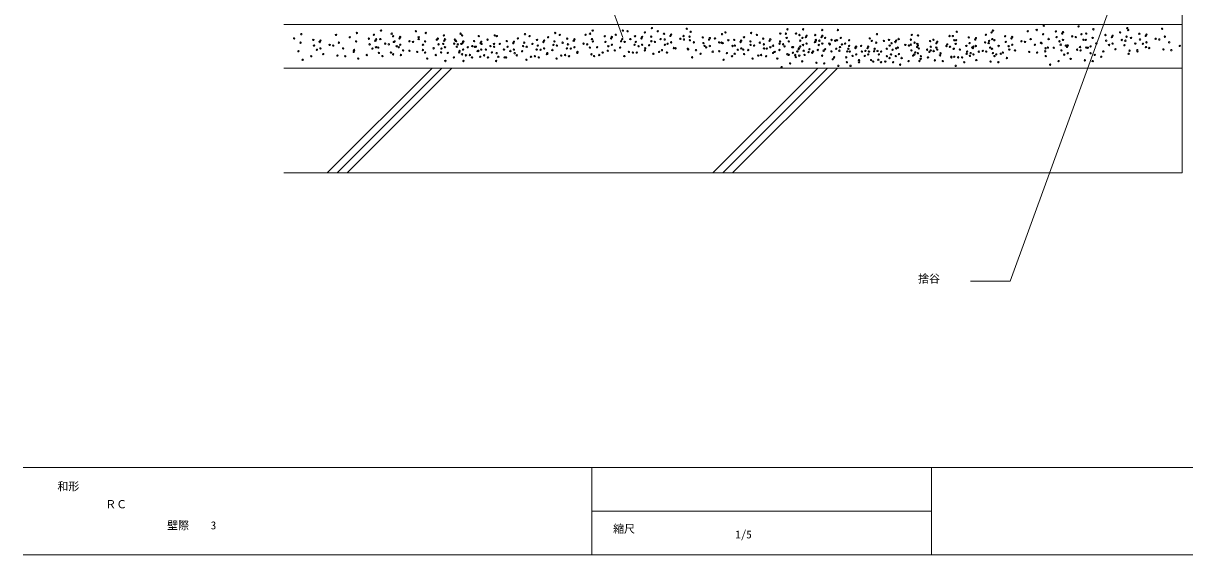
# Model space of a CAD drawing. Units: millimetres, scale not verified. Extents: x -203 to 197, y -138 to 132.
# Drawn here: x -203.2 to 62.8, y -138.4 to -16.8 of the extents above; entities that cross this region are included whole.
import ezdxf
from ezdxf.enums import TextEntityAlignment as Align

# ---------------------------------------------------------------- set-up
doc = ezdxf.new("R2010")
doc.units = ezdxf.units.MM
doc.header["$LTSCALE"] = 0.5
for name, color, linetype, lineweight in [('0-0', 5, 'Continuous', 18), ('1-0', 3, 'Continuous', 18), ('1-1', 7, 'Continuous', 18), ('1-3', 7, 'Continuous', 18)]:
    doc.layers.add(name, color=color, linetype=linetype, lineweight=lineweight)
doc.styles.add('ＭＳ ゴシック', font='')
doc.styles.get('ＭＳ ゴシック').set_extended_font_data('MS Gothic')

msp = doc.modelspace()

# ---------------------------------------------------------------- linework, layer by layer
at = {"layer": '0-0'}
for p, q in [((196.7568, -118.3649), (-203.2433, -118.3649)), ((-72.973, -118.3649), (-72.973, -138.3649)), ((4.8649, -118.3649), (4.8649, -138.3649)), ((-72.973, -128.3649), (4.8649, -128.3649)), ((196.7568, -138.3649), (-203.2432, -138.3649))]:
    msp.add_line(p, q, dxfattribs=at)
at = {"layer": '1-1'}
for p, q in [((62.2703, 42.9993), (62.2703, -32.5541)), ((62.2703, -17.0007), (-143.5135, -17.0007)), ((62.2703, -51.0007), (62.2703, -23.0007)), ((62.2703, -27.0007), (-143.5135, -27.0007)), ((-109.5818, -27.0007), (-133.5818, -51.0007)), ((-107.3191, -27.0007), (-131.3191, -51.0007)), ((-105.0563, -27.0007), (-129.0563, -51.0007)), ((-21.2488, -27.0007), (-45.2488, -51.0007)), ((-18.986, -27.0007), (-42.986, -51.0007)), ((-16.7233, -27.0007), (-40.7233, -51.0007))]:
    msp.add_line(p, q, dxfattribs=at)
msp.add_lwpolyline([(62.2703, -51.0007), (-97.9766, -51.0007), (-143.5135, -51.0007)], dxfattribs=at)
for centre in [(-121.2741, -18.4165), (-113.2975, -18.5793), (-72.7898, -18.4165), (-65.8635, -18.4165), (-64.8132, -18.5793), (-59.2142, -17.8624), (-57.8869, -18.5793), (-51.2376, -18.0252), (-50.3485, -18.6936), (-28.1843, -18.1395), (-24.5826, -18.1395), (-20.2077, -18.3023), (-16.606, -18.3023), (10.6031, -18.6936), (18.9147, -18.4165), (26.8914, -18.5793), (28.9231, -18.285), (30.551, -17.3083), (33.3184, -18.6106), (34.9462, -18.7734), (38.5276, -17.4711), (41.9101, -18.1395), (49.6676, -17.8624), (49.8868, -18.3023), (57.6442, -18.0252), (-141.1875, -20.2244), (-139.7224, -21.2011), (-139.5596, -19.2477), (-136.7922, -20.55), (-135.3271, -21.0384), (-135.1644, -20.7128), (-131.583, -19.4105), (-130.9319, -21.2011), (-128.4431, -19.9474), (-126.978, -20.9241), (-126.8152, -18.9706), (-124.0478, -20.2729), (-122.902, -19.3932), (-122.5827, -20.7613), (-122.4199, -20.4357), (-121.4369, -20.37), (-120.3037, -21.4125), (-118.8386, -19.1334), (-118.5067, -19.7188), (-118.3439, -21.0211), (-118.1874, -20.9241), (-117.0416, -20.2072), (-116.8788, -19.8816), (-114.7626, -20.8583), (-113.9487, -21.0211), (-112.6511, -19.9474), (-112.6464, -20.37), (-111.186, -20.9241), (-111.0232, -18.9706), (-108.4953, -20.5015), (-108.2558, -20.2729), (-106.8674, -19.5247), (-106.7907, -20.7613), (-106.6279, -20.4357), (-104.5116, -21.4125), (-104.3395, -20.5015), (-104.1, -20.827), (-103.0465, -19.1334), (-102.7116, -19.5247), (-102.6349, -21.3154), (-102.4721, -20.9898), (-102.3954, -20.9241), (-99.9442, -20.827), (-98.8907, -19.6875), (-98.4791, -21.3154), (-98.3163, -20.9898), (-96.859, -20.5015), (-95.2312, -19.5247), (-94.735, -19.6875), (-92.4637, -20.827), (-90.9986, -21.3154), (-90.8359, -20.9898), (-89.9327, -20.2244), (-88.4676, -21.2011), (-88.3048, -19.2477), (-87.2545, -19.6875), (-85.5374, -20.55), (-84.0723, -21.0384), (-83.9095, -20.7128), (-83.0064, -19.9474), (-81.5413, -20.9241), (-81.3785, -18.9706), (-80.3282, -19.4105), (-79.677, -21.2011), (-78.6111, -20.2729), (-77.146, -20.7613), (-76.9832, -20.4357), (-74.867, -21.4125), (-74.4177, -19.3932), (-73.4019, -19.1334), (-72.9526, -20.37), (-72.7507, -20.9241), (-70.0225, -19.7188), (-69.8597, -21.0211), (-68.5574, -20.2072), (-68.3946, -19.8816), (-67.4914, -19.3932), (-66.2783, -20.8583), (-66.0263, -20.37), (-65.4644, -21.0211), (-64.1621, -20.37), (-63.0961, -19.7188), (-62.9333, -21.0211), (-61.631, -20.2072), (-61.4682, -19.8816), (-60.8421, -18.8391), (-59.377, -19.8159), (-59.352, -20.8583), (-58.538, -21.0211), (-57.2357, -20.37), (-56.4468, -19.1647), (-56.284, -20.467), (-55.6329, -21.4438), (-54.9817, -19.6531), (-54.819, -19.3275), (-54.819, -21.1182), (-52.7027, -20.3042), (-51.9764, -19.6703), (-51.8888, -20.467), (-50.5864, -19.8159), (-50.5113, -20.647), (-49.6097, -21.1182), (-47.5811, -19.9959), (-47.4184, -21.2982), (-46.1161, -20.4842), (-45.9533, -20.1587), (-44.773, -20.2244), (-43.837, -21.1354), (-43.308, -21.2011), (-43.1452, -19.2477), (-43.0231, -21.2982), (-42.3719, -18.8564), (-41.7208, -20.647), (-40.3777, -20.55), (-38.9127, -21.0384), (-38.7499, -20.7128), (-38.1238, -19.9474), (-36.6587, -20.9241), (-36.4959, -18.9706), (-35.1685, -19.4105), (-34.5174, -21.2011), (-33.7285, -20.2729), (-32.2634, -20.7613), (-32.1006, -20.4357), (-29.9843, -21.4125), (-29.8466, -20.91), (-29.8122, -19.1162), (-28.5193, -19.1334), (-28.3471, -20.0929), (-27.8681, -20.9241), (-26.2105, -19.1162), (-25.4169, -19.4418), (-25.2541, -20.7441), (-24.7454, -20.0929), (-23.9518, -19.9301), (-23.789, -19.6046), (-23.789, -21.3952), (-21.87, -21.0728), (-21.8152, -19.4418), (-21.6728, -20.5813), (-21.6524, -20.7441), (-20.8588, -20.7441), (-20.3501, -19.9301), (-20.1873, -19.6046), (-20.1873, -21.3952), (-19.5565, -20.0929), (-18.5798, -21.3952), (-18.0711, -20.5813), (-17.2571, -20.7441), (-16.8251, -20.6329), (-15.9548, -20.0929), (-14.9781, -21.3952), (-14.0546, -20.6329), (-9.3102, -20.2244), (-8.8485, -20.7957), (-7.8452, -21.2011), (-7.6824, -19.2477), (-6.078, -20.7957), (-4.915, -20.55), (-4.3233, -21.3326), (-3.4499, -21.0384), (-3.2871, -20.7128), (-2.6954, -20.3559), (0.1096, -20.5015), (0.2943, -19.4105), (0.9454, -21.2011), (1.7374, -19.5247), (4.5048, -20.827), (5.2812, -20.5187), (5.9699, -21.3154), (6.1327, -20.9898), (8.9753, -19.6703), (9.7141, -19.6875), (10.0491, -20.6329), (10.4404, -20.647), (13.3705, -19.9959), (13.5333, -21.2982), (14.8356, -20.4842), (14.9984, -20.1587), (17.1147, -21.1354), (17.2869, -19.3932), (17.9286, -21.2982), (18.0257, -20.7957), (18.5798, -18.8564), (18.752, -20.37), (19.2309, -20.647), (21.6821, -19.7188), (21.8449, -21.0211), (23.1472, -20.2072), (23.31, -19.8816), (25.4263, -20.8583), (26.2402, -21.0211), (27.5425, -20.37), (29.8998, -21.2152), (30.0313, -21.3326), (30.3882, -19.2618), (31.6592, -20.3559), (33.4812, -19.9129), (34.1323, -20.8897), (34.7835, -19.099), (34.9462, -20.5641), (37.0625, -19.7501), (37.8765, -19.9129), (39.1788, -19.2618), (39.6358, -20.5187), (40.1555, -20.5641), (40.2823, -19.1162), (41.7474, -20.0929), (42.5973, -21.378), (44.6775, -19.4418), (44.8403, -20.7441), (46.1426, -19.9301), (46.3054, -19.6046), (46.3054, -21.3952), (48.0397, -18.8391), (48.4217, -20.5813), (49.2356, -20.7441), (49.5048, -19.8159), (50.5379, -20.0929), (51.5146, -21.3952), (52.435, -19.1647), (52.5978, -20.467), (53.249, -21.4438), (53.9001, -19.6531), (54.0629, -19.3275), (54.0629, -21.1182), (56.1792, -20.3042), (56.9931, -20.467), (58.2954, -19.8159), (59.2721, -21.1182), (-140.2108, -23.1546), (-136.6295, -21.8523), (-135.9783, -22.829), (-135.1644, -22.5034), (-134.5132, -23.8058), (-133.0481, -21.6895), (-132.2342, -21.8523), (-129.9551, -22.5034), (-127.5133, -23.3174), (-127.4663, -22.8776), (-124.5362, -24.0171), (-123.885, -21.5752), (-123.2339, -22.552), (-122.4199, -22.2264), (-121.9253, -22.3234), (-121.7688, -23.5287), (-119.4897, -21.5752), (-118.9951, -23.463), (-118.513, -23.8543), (-117.6928, -21.9979), (-117.2107, -22.2264), (-116.8788, -21.6723), (-116.7223, -24.0171), (-116.2277, -22.9746), (-114.7689, -23.0403), (-112.9719, -23.3002), (-111.6743, -22.8776), (-111.6696, -21.6723), (-111.1813, -23.463), (-109.2278, -22.4862), (-108.7441, -24.0171), (-108.093, -21.5752), (-107.5185, -23.4317), (-107.4418, -22.552), (-107.0302, -21.4782), (-106.6279, -22.2264), (-105.9767, -23.5287), (-103.9372, -22.1293), (-103.6977, -21.5752), (-103.3627, -23.4317), (-103.286, -23.1061), (-102.8744, -21.4782), (-102.721, -23.8543), (-102.4721, -22.7805), (-101.8209, -24.0828), (-101.4187, -22.2264), (-100.9303, -24.0171), (-100.3558, -21.9665), (-99.7814, -22.1293), (-99.5419, -22.1293), (-99.1302, -23.1061), (-98.9768, -23.0403), (-98.3163, -22.7805), (-98.2396, -21.4782), (-97.6651, -24.0828), (-97.2629, -22.7805), (-96.2001, -21.9665), (-95.8823, -23.4317), (-95.3939, -21.4782), (-95.3861, -22.1293), (-94.821, -23.5944), (-94.0838, -21.4782), (-93.1071, -22.7805), (-92.301, -22.1293), (-91.6498, -23.1061), (-90.8359, -22.7805), (-90.6652, -23.5944), (-90.1847, -24.0828), (-88.956, -23.1546), (-88.7196, -21.9665), (-87.9057, -22.1293), (-86.6034, -21.4782), (-85.6266, -22.7805), (-85.3746, -21.8523), (-84.7235, -22.829), (-83.9095, -22.5034), (-83.2584, -23.8058), (-83.1848, -23.5944), (-82.0296, -22.8776), (-81.7933, -21.6895), (-80.9793, -21.8523), (-79.0994, -24.0171), (-78.7003, -22.5034), (-78.4483, -21.5752), (-77.7971, -22.552), (-76.9832, -22.2264), (-76.332, -23.5287), (-76.2585, -23.3174), (-74.053, -21.5752), (-73.441, -22.3234), (-73.0763, -23.8543), (-71.774, -22.2264), (-71.2856, -24.0171), (-70.5108, -23.463), (-69.3321, -23.0403), (-69.2085, -21.9979), (-68.3946, -21.6723), (-67.7434, -22.9746), (-66.5147, -22.3234), (-64.4876, -23.3002), (-63.5845, -23.463), (-63.1853, -21.6723), (-62.697, -23.463), (-62.2822, -21.9979), (-61.4682, -21.6723), (-60.8171, -22.9746), (-60.7435, -22.4862), (-59.8654, -21.7693), (-58.8886, -23.7228), (-57.5613, -23.3002), (-56.9352, -22.9088), (-56.259, -21.6723), (-55.7706, -23.463), (-54.1678, -22.4205), (-53.8172, -22.4862), (-50.9997, -22.6005), (-50.912, -22.7461), (-49.1214, -22.9088), (-48.0695, -23.74), (-47.1679, -21.9321), (-46.7672, -22.2749), (-45.9533, -21.9493), (-45.3021, -23.2517), (-43.7963, -23.1546), (-42.0463, -23.5772), (-40.744, -21.9493), (-40.2557, -23.74), (-40.215, -21.8523), (-39.5638, -22.829), (-38.7499, -22.5034), (-38.3022, -22.7633), (-38.0987, -23.8058), (-37.147, -22.8776), (-36.6336, -21.6895), (-35.8197, -21.8523), (-34.2168, -24.0171), (-33.5657, -21.5752), (-33.5406, -22.5034), (-32.9145, -22.552), (-32.1006, -22.2264), (-31.4745, -21.8867), (-31.4495, -23.5287), (-31.0988, -23.3174), (-30.0094, -22.8635), (-29.1704, -21.5752), (-28.8354, -22.0464), (-28.1937, -23.8543), (-27.8587, -23.9998), (-27.0792, -22.2123), (-26.9164, -23.5146), (-26.8914, -22.2264), (-26.403, -24.0171), (-25.9053, -23.1859), (-25.6141, -22.7007), (-25.4513, -22.3751), (-25.2338, -22.0464), (-24.6029, -21.7208), (-24.4496, -23.0403), (-24.257, -23.9998), (-23.3351, -23.3518), (-23.1379, -22.6975), (-22.5211, -23.5146), (-22.3036, -23.1859), (-21.2188, -22.8635), (-21.0013, -21.7208), (-19.8821, -23.0231), (-19.5362, -22.6975), (-18.453, -21.6097), (-18.0914, -23.1859), (-16.9879, -22.5864), (-16.2804, -23.0231), (-16.138, -22.2092), (-15.6825, -21.6097), (-14.4897, -23.1859), (-14.2174, -22.5864), (-14.0577, -21.9352), (-13.8949, -23.2376), (-12.5926, -22.4236), (-12.5363, -22.2092), (-12.4298, -22.098), (-12.4298, -23.8887), (-11.2872, -21.9352), (-11.1244, -23.2376), (-10.3136, -23.0748), (-9.8221, -22.4236), (-9.6593, -22.098), (-9.6593, -23.8887), (-9.4996, -23.2376), (-8.3335, -23.1546), (-8.1973, -22.5864), (-7.5431, -23.0748), (-7.2206, -23.8887), (-6.7291, -23.2376), (-5.4268, -22.5864), (-4.7522, -21.8523), (-4.4501, -23.8887), (-4.101, -22.829), (-3.2871, -22.5034), (-2.8582, -22.3094), (-2.6359, -23.8058), (-1.1708, -21.6895), (-0.3569, -21.8523), (0.072, -21.6582), (0.2348, -22.9605), (0.8859, -23.9372), (1.0863, -23.4317), (1.5371, -22.1466), (1.5747, -21.4782), (1.6999, -21.821), (1.6999, -23.6117), (1.9221, -22.5034), (3.8161, -22.7977), (4.364, -23.3174), (4.63, -22.9605), (4.6676, -22.1293), (5.3188, -23.1061), (5.9324, -22.3094), (6.1327, -22.7805), (6.7839, -24.0828), (6.9091, -23.6117), (8.249, -21.9665), (8.4212, -21.6097), (9.0629, -22.1293), (9.8863, -22.5864), (9.952, -22.6005), (10.3652, -21.4782), (11.3419, -22.7805), (12.8164, -21.9352), (12.8822, -23.74), (12.9792, -23.2376), (13.7838, -23.5944), (14.1845, -22.2749), (14.2815, -22.4236), (14.4443, -22.098), (14.4443, -23.8887), (14.9984, -21.9493), (15.6496, -23.2517), (16.5606, -23.0748), (17.3745, -23.2376), (18.2636, -22.3234), (18.6768, -22.5864), (18.9053, -23.5772), (19.6536, -23.8887), (20.2076, -21.9493), (20.696, -23.74), (21.1938, -23.463), (22.4961, -21.9979), (22.6495, -22.7633), (23.31, -21.6723), (23.9612, -22.9746), (27.2169, -23.3002), (28.5192, -21.6723), (29.0076, -23.463), (30.8766, -23.1687), (30.9611, -22.4862), (31.4964, -22.3094), (32.83, -22.3547), (34.4266, -21.6582), (34.5894, -22.9605), (35.2405, -23.9372), (35.5974, -21.8664), (35.8917, -22.1466), (36.0545, -21.821), (36.0545, -23.6117), (38.1707, -22.7977), (38.8532, -22.192), (38.9846, -22.9605), (40.287, -22.3094), (40.6438, -22.3547), (41.259, -22.0464), (41.2637, -23.6117), (42.2357, -23.9998), (44.1892, -23.1859), (45.4915, -21.7208), (46.9566, -22.6975), (49.0165, -21.7693), (49.9932, -23.7228), (50.2123, -23.0231), (51.9467, -22.9088), (52.003, -23.1859), (53.9565, -22.2092), (54.7141, -22.4205), (57.9698, -22.7461), (59.7605, -22.9088), (61.714, -21.9321), (-139.2341, -25.1081), (-137.2806, -24.2941), (-131.2574, -24.1313), (-129.4668, -24.2941), (-126.4896, -24.831), (-120.9486, -24.2769), (-110.6976, -24.831), (-106.5418, -25.3851), (-104.5883, -24.5712), (-102.386, -25.3851), (-100.4325, -24.5712), (-98.5652, -24.4084), (-96.7745, -24.5712), (-94.9056, -25.3851), (-94.4094, -24.4084), (-92.9521, -24.5712), (-92.6187, -24.5712), (-87.9792, -25.1081), (-86.929, -24.4084), (-86.0258, -24.2941), (-85.1383, -24.5712), (-81.0529, -24.831), (-80.0026, -24.1313), (-78.2119, -24.2941), (-72.4643, -24.2769), (-65.5379, -24.2769), (-50.023, -24.554), (-42.8196, -25.1081), (-40.8661, -24.2941), (-36.1703, -24.831), (-34.843, -24.1313), (-33.0523, -24.2941), (-30.4978, -24.8169), (-29.521, -26.7704), (-27.5676, -25.9564), (-26.2653, -24.4913), (-25.4513, -24.1658), (-24.8002, -25.4681), (-21.5444, -25.7936), (-20.2421, -24.1658), (-19.7537, -25.9564), (-17.8003, -24.9797), (-17.4763, -24.5399), (-16.4995, -26.4933), (-14.7057, -24.5399), (-14.5461, -25.6794), (-13.729, -26.4933), (-13.2438, -24.2143), (-11.7787, -25.191), (-11.7755, -25.6794), (-10.4732, -24.2143), (-9.0081, -25.191), (-8.5229, -25.5166), (-7.3568, -25.1081), (-6.7322, -25.6794), (-5.7524, -25.5166), (-5.4033, -24.2941), (-4.7788, -24.7027), (-3.9617, -25.6794), (-3.3466, -24.2628), (-2.3698, -26.2163), (-2.0082, -24.7027), (-0.4164, -25.4023), (0.6198, -24.1313), (2.063, -25.3851), (2.351, -24.914), (2.4105, -24.2941), (4.0165, -24.5712), (5.6068, -25.2395), (7.3975, -25.4023), (9.3509, -24.4256), (9.3979, -24.5399), (10.0396, -24.4084), (10.3746, -26.4933), (10.9287, -24.554), (11.8303, -24.5712), (12.3281, -25.6794), (13.6304, -24.2143), (15.0955, -25.191), (18.3513, -25.5166), (19.2403, -24.2769), (20.1419, -25.6794), (22.0954, -24.7027), (31.008, -24.2628), (31.9848, -26.2163), (33.9382, -25.4023), (36.7056, -24.914), (39.9614, -25.2395), (41.7521, -25.4023), (43.7055, -24.4256)]:
    msp.add_circle(centre, 0.1628, dxfattribs=at)
at = {"layer": '1-3'}
for p, q in [((-65.8941, -20.0408), (-92.3598, 52.6731)), ((45.0329, -14.7914), (22.8373, -75.7731)), ((22.8373, -75.7731), (13.7838, -75.7731))]:
    msp.add_line(p, q, dxfattribs=at)

# ---------------------------------------------------------------- texts
at = {"layer": '0-0', "color": 7, "style": 'ＭＳ ゴシック'}
for s, p in [('和形', (-195.4054, -124.1757)), ('縮尺', (-68.1081, -133.9054))]:
    msp.add_text(s, height=1.833, dxfattribs=at).set_placement(p, align=Align.BOTTOM_LEFT)
at = {"layer": '1-0', "color": 7, "style": 'ＭＳ ゴシック'}
msp.add_text('1/5', height=1.833, dxfattribs=at).set_placement((-40.0932, -135.1819), align=Align.BOTTOM_LEFT)
at = {"layer": '1-3', "style": 'ＭＳ ゴシック'}
for s, p in [('捨谷', (1.7531, -76.6556)), ('ＲＣ', (-184.4438, -128.2884)), ('壁際\u3000\u30003', (-170.2781, -133.1048))]:
    msp.add_text(s, height=1.833, dxfattribs=at).set_placement(p, align=Align.BOTTOM_LEFT)

doc.saveas('drawing.dxf')
